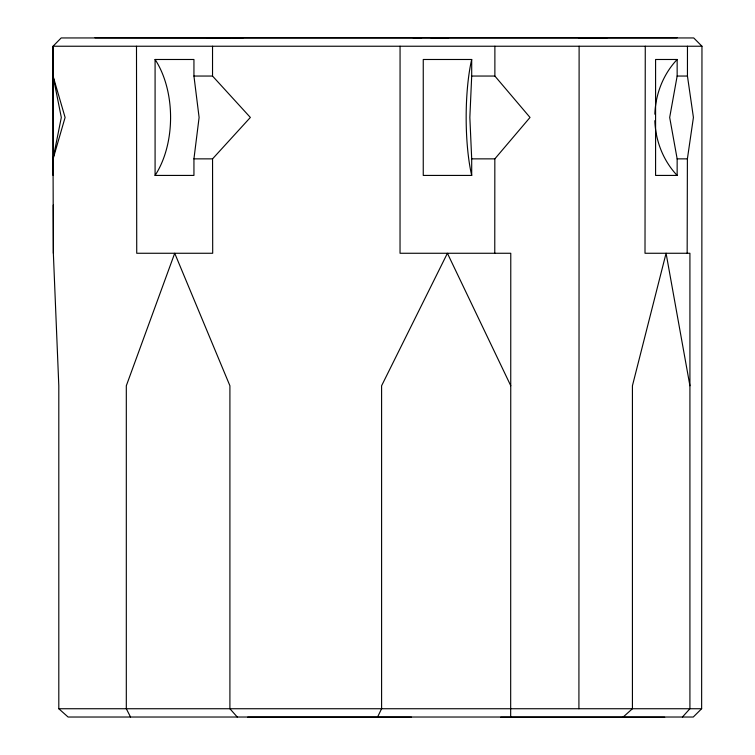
<?xml version="1.0" encoding="UTF-8"?>
<svg xmlns="http://www.w3.org/2000/svg" width="755" height="755" viewBox="0 0 755 755"><rect width="100%" height="100%" fill="white"/><g stroke="black" fill="none" stroke-linecap="round" stroke-linejoin="round"><path stroke-width="1.13" d="M400.065 46.234L400.037 253.265L510.776 253.265L510.673 717.024M494.77 253.265L494.836 158.861L530.019 117.45L494.874 76.047L494.884 46.234M578.915 708.737L579.113 46.234M645.27 46.234L645.006 253.265L689.919 253.265L689.919 708.737L682.426 717.024M687.163 253.265L687.39 158.861L693.42 117.45L687.446 76.047L687.465 46.234M701.64 708.737L701.961 46.234L693.732 37.948L61.183 37.948L53.039 46.234L53.048 76.047L61.315 117.45L53.039 158.861L53.35 253.265L58.805 385.767L58.805 708.737L68.092 717.024L693.269 717.024L701.64 708.737L58.805 708.737M471.696 76.047L469.846 117.45L471.696 158.861L471.696 175.424L423.253 175.424L423.253 59.485L471.696 59.485L471.696 76.047L494.874 76.047M193.941 158.861L199.103 117.45L193.941 76.047L193.941 59.485L155.086 59.485L155.086 175.424L193.941 175.424L193.941 158.861L212.551 158.861L250.358 117.45L212.532 76.047L212.532 46.234M677.15 76.047L669.685 117.45L677.15 158.861L677.15 175.424L655.585 175.424L655.585 59.485L677.15 59.485L677.15 76.047L687.446 76.047M53.105 158.861L65.1 117.45L53.048 76.047M377.575 717.024L381.596 708.737L381.596 385.767L447.404 253.265L510.776 385.767M623.186 717.024L632.426 708.737L632.426 385.767L666.08 253.265L689.919 385.767M578.575 37.958L591.297 37.75M582.709 37.958L607.162 37.75M430.954 37.778L448.678 37.75M95.007 37.75L230.115 37.91M237.57 37.977L235.267 37.75L677.122 37.75M242.883 37.977L206.691 37.75M701.961 46.234L53.039 46.234L53.227 169.743M193.941 76.047L212.532 76.047M677.15 158.861L687.39 158.861M471.696 158.861L494.836 158.861M247.687 717.193L411.541 717.193M500.725 717.25L664.702 717.25M413.079 37.75L421.649 37.778M235.267 37.75L237.57 37.91M237.268 717.024L229.907 708.737L229.907 385.767L174.716 253.265L126.311 385.767L126.311 708.737L130.53 717.024M212.551 158.861L212.693 253.265L136.731 253.265L136.495 46.234M53.284 205.039L53.35 253.265M53.039 59.485L53.039 175.424M155.086 59.485A80.049 49.915 90 0 1 155.086 175.424M471.696 175.424A80.049 17.818 -90 0 1 471.696 59.485M677.15 175.424A80.049 72.121 90 0 1 654.821 120.687M654.821 114.213A80.049 72.121 90 0 1 677.15 59.485"/></g></svg>
